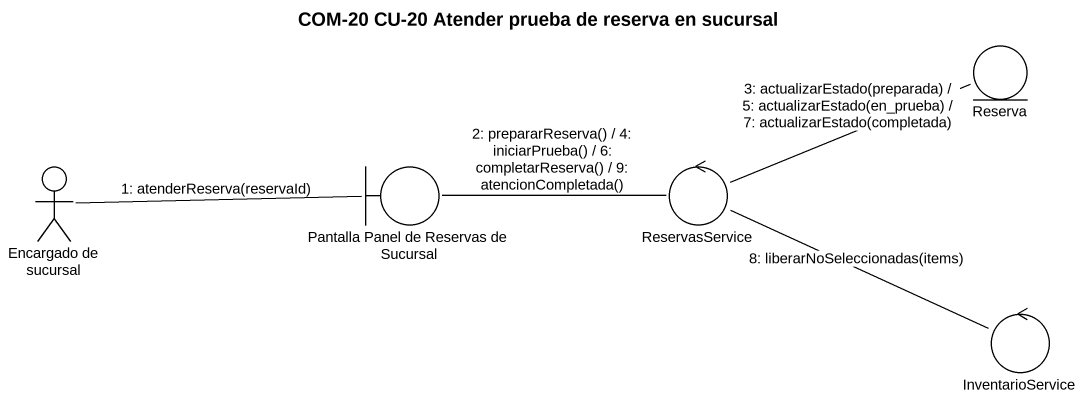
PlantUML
@startuml
title COM-20 CU-20 Atender prueba de reserva en sucursal
entity Reserva
actor "Encargado de sucursal" as Encargado_de_sucursal
boundary "Pantalla Panel de Reservas de Sucursal" as Pantalla_Panel_de_Reservas
control ReservasService
control InventarioService
Encargado_de_sucursal -right- Pantalla_Panel_de_Reservas : 1: atenderReserva(reservaId)
Pantalla_Panel_de_Reservas -right- ReservasService : 2: prepararReserva() / 4: iniciarPrueba() / 6: completarReserva() / 9: atencionCompletada()
ReservasService -right- Reserva : 3: actualizarEstado(preparada) / 5: actualizarEstado(en_prueba) / 7: actualizarEstado(completada)
ReservasService -right- InventarioService : 8: liberarNoSeleccionadas(items)
@enduml
